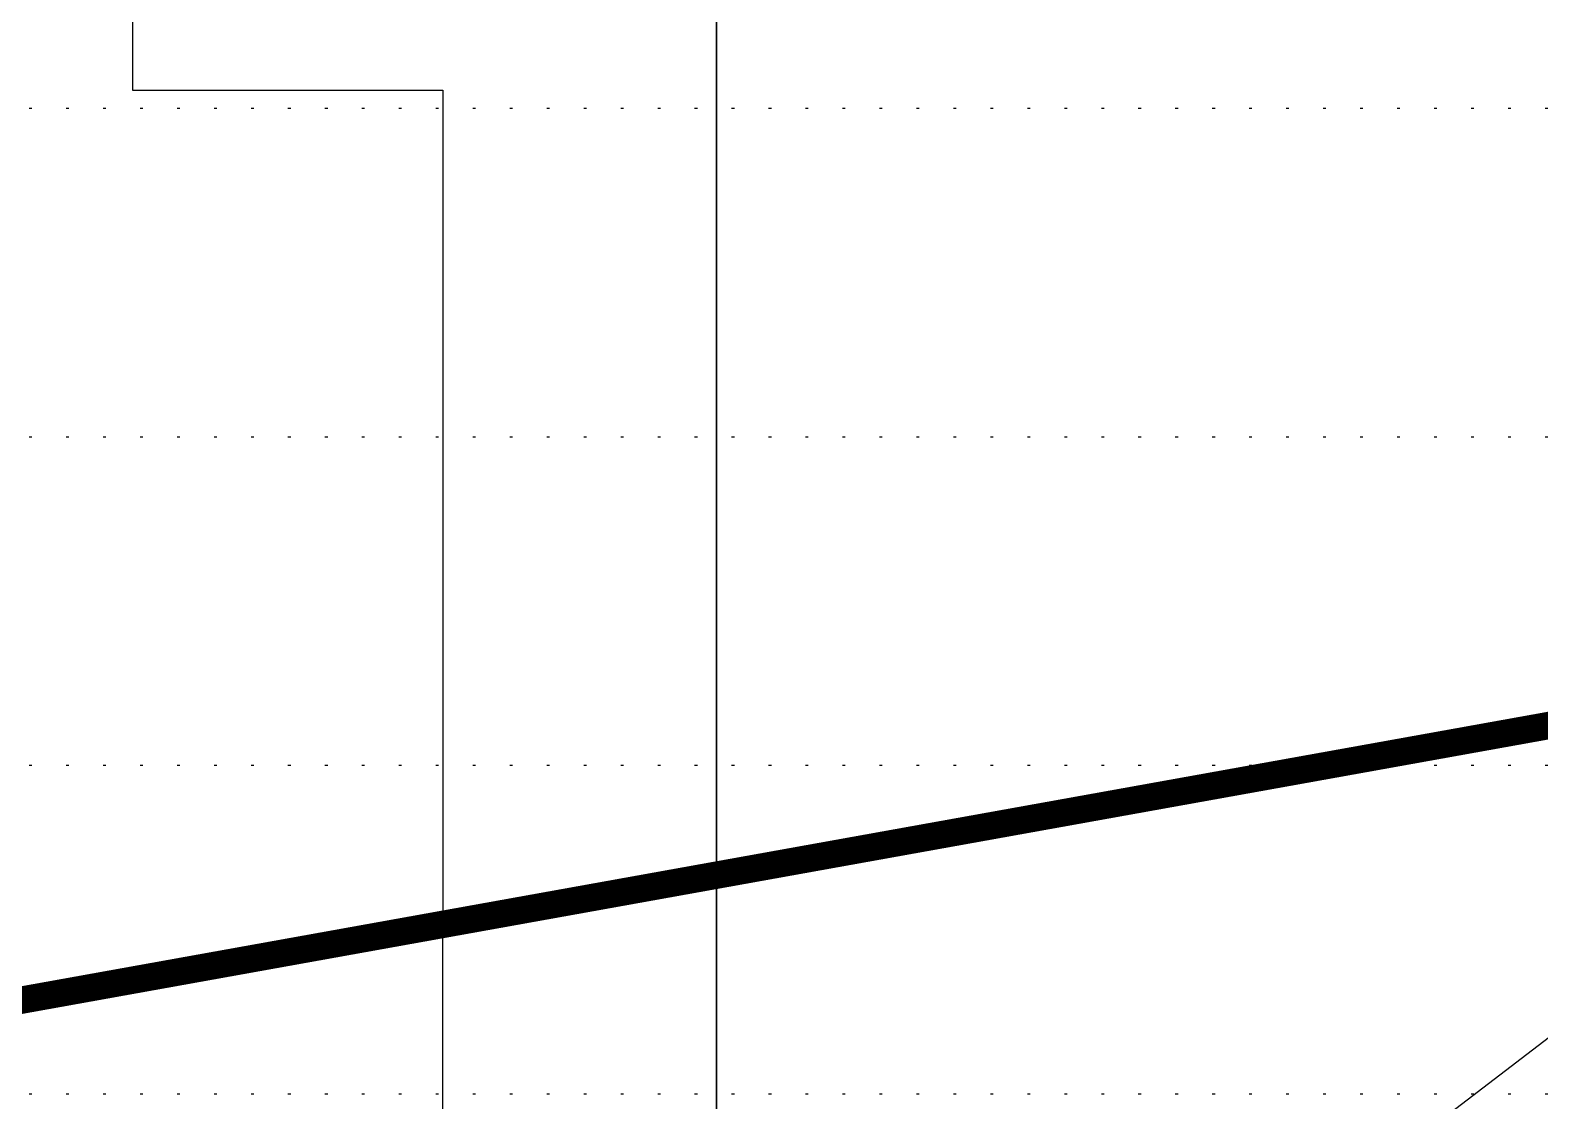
# Model space of a CAD drawing. Header units: millimetres. Extents: x -1499 to 6658, y -12483 to -6008.
# Drawn here: x 2211.1 to 2266.2, y -10949.3 to -10910.2 of the extents above; entities that cross this region are included whole.
import ezdxf

# ---------------------------------------------------------------- set-up
doc = ezdxf.new("R2010")
doc.units = ezdxf.units.MM
doc.linetypes.add('A-DOTLN01H', pattern=[0.125, 0, -0.125])
for name, color, linetype in [('3공구_안성방향_CR-LEAN_NEW', 7, 'Continuous'), ('3공구_안성방향_CR-SSYM-NEW', 3, 'Continuous'), ('CR-GRID', 56, 'A-DOTLN01H'), ('종단계획선', 7, 'Continuous'), ('종단지반선', 3, 'Continuous')]:
    doc.layers.add(name, color=color, linetype=linetype)
doc.layers.add('_와꾸', color=7, linetype='Continuous', plot=False)

msp = doc.modelspace()

# ---------------------------------------------------------------- linework, layer by layer
at = {"layer": '3공구_안성방향_CR-LEAN_NEW', "color": 7, "linetype": 'Continuous'}
msp.add_line((2226.157, -10971.138), (2226.157, -10942.868), dxfattribs=at)
at = {"layer": '3공구_안성방향_CR-SSYM-NEW', "color": 3}
msp.add_line((2226.157, -10912.391), (2226.157, -10942.868), dxfattribs=at)
msp.add_lwpolyline([(2214.827, -10877.803), (2214.827, -10912.391), (2226.157, -10912.391)], dxfattribs=at)
at = {"layer": '_와꾸', "color": 7, "true_color": 0xffffff}
for points in [[(2236.157, -11033.058), (3036.157, -11033.058), (3036.157, -10517.058), (2236.157, -10517.058)], [(1436.157, -11213.058), (2236.157, -11213.058), (2236.157, -10697.058), (1436.157, -10697.058)]]:
    msp.add_lwpolyline(points, close=True, dxfattribs=at)
at = {"layer": 'CR-GRID', "color": 6, "linetype": 'A-DOTLN01H', "ltscale": 10}
msp.add_line((1436.157, -10913.058), (6196.157, -10913.058), dxfattribs=at)
at = {"layer": 'CR-GRID', "linetype": 'A-DOTLN01H', "ltscale": 10}
for p, q in [((1436.157, -10925.058), (6196.157, -10925.058)), ((1436.157, -10937.058), (6636.157, -10937.058)), ((1436.157, -10949.058), (6636.157, -10949.058))]:
    msp.add_line(p, q, dxfattribs=at)
at = {"layer": '종단계획선', "const_width": 1, "flags": 128}
msp.add_lwpolyline([(1246.157, -11119.153), (2761.157, -10846.632)], dxfattribs=at)
at = {"layer": '종단지반선', "flags": 128}
msp.add_lwpolyline([(2276.157, -10939.65), (2256.157, -10954.968), (2236.157, -10961.436), (2216.157, -10998.156), (2213.357, -10998.738), (2196.157, -10949.568), (2188.657, -10942.578), (2186.357, -10942.578), (2177.457, -10973.358), (2176.957, -10973.358), (2176.157, -10969.842), (2156.157, -10912.014), (2136.157, -10860.138), (2116.157, -10769.088), (2096.157, -10711.77), (2076.157, -10700.49), (2056.157, -10725.444), (2044.257, -10772.358), (2042.757, -10773.228), (2036.157, -10760.694), (2016.157, -10733.118), (1996.157, -10661.898), (1976.157, -10616.346)], dxfattribs=at)

doc.saveas('drawing.dxf')
